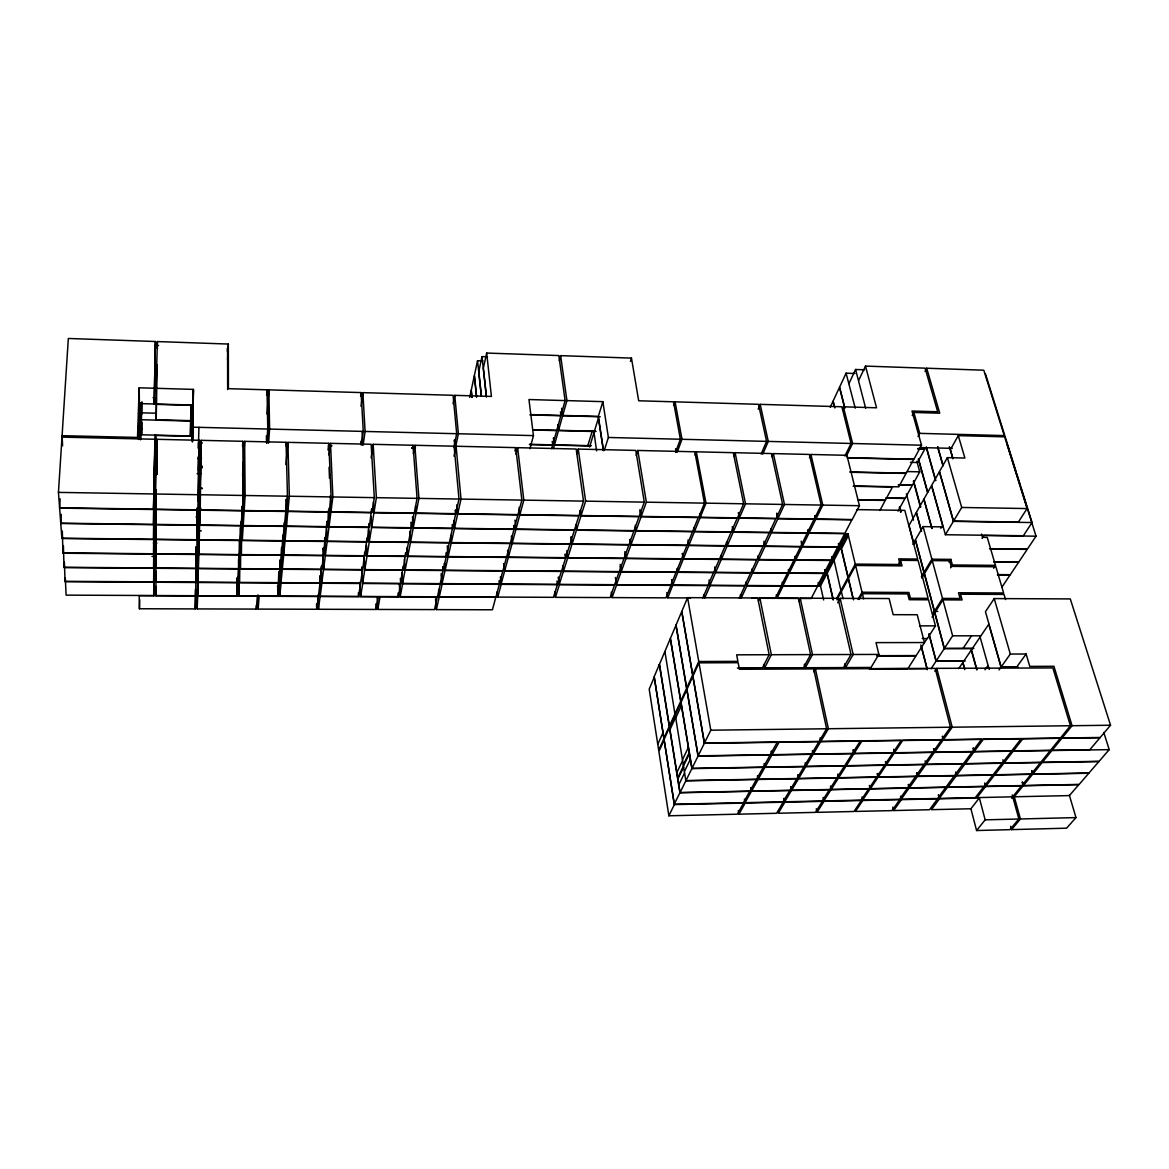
<?xml version="1.0" encoding="UTF-8"?>
<svg xmlns="http://www.w3.org/2000/svg" width="1169" height="1169" viewBox="0 0 1169 1169"><rect width="100%" height="100%" fill="white"/><g stroke="black" fill="none" stroke-linecap="round" stroke-linejoin="round"><path stroke-width="1.5" d="M192.359 436.008L192.666 407.426L192.286 441.546M156.061 555.567L155.769 581.884L195.983 582.133L196.319 547.662M195.983 582.133L196.567 548.539M156.076 523.113L155.696 553.785L196.801 554.179L197.517 509.363M156.076 506.367L155.652 539.26L197.225 539.727L197.795 508.793M197.21 608.917L197.59 595.956L257.326 596.219L256.332 609.093L197.21 608.917L198.087 543.585M198.145 501.136L198.569 456.027L198.16 471.092M197.59 595.956L198.525 529.762M198.292 509.859L199.227 440.289L156.953 439.31L155.521 494.005L155.565 509.216L198.292 509.859L199.227 440.289M237.716 577.296L236.927 595.912L197.649 595.737L198.891 515.631M198.409 568.616L238.52 568.923L237.702 582.396L197.999 582.147L199.329 501.223M198.847 554.501L239.411 554.88L238.564 568.645L198.438 568.324L199.767 486.494M199.285 540.063L240.288 540.516L239.426 554.588L198.862 554.194L200.206 471.443M199.738 525.29L241.194 525.831L240.317 540.21L199.3 539.757L200.659 456.071M200.191 510.195L242.129 510.824L241.223 525.524L199.753 524.983L200.673 455.749L201.126 440.333L242.845 441.312L243.284 495.466L242.363 510.502L200.206 509.889L201.126 440.333M195.705 590.301L195.603 595.942L139.213 595.693L139.432 608.757L195.238 608.917L195.442 589.147M195.808 579.444L196.144 546.887M156.047 571.29L155.857 595.547L195.647 595.722L196.363 547.925M156.061 539.508L155.74 567.988L196.392 568.309L196.611 547.107M196.392 568.309L196.874 547.077M196.977 536.41L197.24 508.296M141.405 419.715L141.61 434.81L190.415 435.964L190.927 406.052L192.271 406.081L191.935 421.147L141.405 419.715L141.99 401.844M190.942 405.731L190.415 435.964M192.461 441.911L193.09 403.407M192.666 440.947L193.426 389.394L156.12 388.298L157.377 341.567L228.32 344.051L228.423 388.678L267.043 389.818L267.759 429.038L266.722 442.656M192.257 439.909L192.344 436.329L156.018 435.467L156.061 450.211M192.213 436.008L192.695 421.015M192.87 407.104L193.426 389.394M192.344 437.367L192.68 422.374M192.695 422.053L193.046 406.739M193.06 406.417L193.411 390.767M139.564 421.556L140.134 404.606M63.404 545.689L64.032 567.286L153.548 567.973L154.834 485.705M64.368 562.201L65.084 581.329L153.607 581.87L154.892 500.507M156.529 448.545L156.12 474.103M65.303 578.114L66.107 595.138L153.694 595.532L154.922 515.003M155.565 509.216L156.047 491.082M156.471 474.76L156.938 448.545M155.565 509.538L198.072 510.166L197.649 524.954L155.609 524.413L156.076 489.592M156.704 473.898L157.23 453.923M153.694 595.532L155.009 529.221M156.909 474.219L156.982 455.136M155.857 595.547L156.076 586.458M154.103 388.24L139.184 387.801L139.418 403.583L154.162 403.992L155.404 341.509L68.328 338.469L62.089 435.686L62.6 445.827M154.162 403.992L155.404 341.509M155.842 378.113L156.076 369.112M153.49 509.187L154.892 439.266L62.001 437.118L58.45 492.383L59.604 507.799L153.49 509.187L155.287 447.683M60.16 498.929L59.619 508.12L60.744 523.186L153.344 524.384L154.732 455.092L153.417 539.245L61.869 538.208L60.759 523.493L61.299 514.36M156.149 404.372L191.088 405.322L190.752 420.65L156.193 419.773L157.216 364.67M155.316 447.99L155.082 472.597L155.74 447.829M156.193 419.773L156.325 397.796L153.022 397.694M62.308 530.96L62.965 552.908L153.475 553.77L154.776 470.566M198.145 448.165L198.292 443.124L201.886 443.212M198.935 427.328L198.511 442.803L202.091 442.89M195.808 555.158L196.041 546.873M196.977 513.527L197.123 508.237M195.238 608.917L195.603 595.942M139.432 608.757L139.71 599.712M139.71 439.076L140.499 415.039M140.397 439.617L140.338 403.217M141.61 434.81L142.004 422.345M139.184 387.801L137.504 437.44L62.089 435.686M138.22 438.872L139.462 402.238M138.965 439.471L140.178 403.159M140.338 419.773L139.783 436.651L139.652 417.815M227.4 351.314L227.56 347.88L227.648 389.584M227.604 359.818L228.32 344.051M65.084 581.329L65.289 577.764M242.538 446.412L242.845 441.312M242.582 475.535L242.772 472.276L243.21 525.86L242.304 540.239L283.015 540.692L284.315 522.528M243.4 461.974L243.225 525.553L284.403 526.094L285.777 511.467L244.16 510.853L243.225 525.553M287.866 511.496L329.03 512.11L327.203 526.649L286.463 526.108L287.866 511.496L286.054 442.306L244.642 441.341L243.722 456.67L244.16 510.853M240.23 527.774L239.616 582.41L279.04 582.644L280.107 560.199M241.121 521.316L240.507 568.66L280.355 568.967L281.51 547.706M242.041 506.469L241.398 554.603L281.671 554.983L282.869 535.694M245.125 495.495L244.175 510.532L286.01 511.16L287.428 496.197L245.125 495.495L244.642 441.341M278.807 571.846L277.857 596.088L238.841 595.912L239.338 540.443M266.664 394.976L267.043 389.818M267.058 414.118L267.686 405.687M361.353 444.848L363.281 431.405L361.089 392.579L268.87 389.861L267.716 405.365L268.373 442.949M268.563 442.7L269.615 429.081L268.87 389.861M258.144 609.093L259.167 596.234L318.333 596.497L316.726 609.268L258.144 609.093L257.954 594.831M285.747 445.696L286.054 442.306M285.894 464.517L286.493 457.897M286.537 457.576L287.91 442.35L328.825 443.299L331.105 496.927L329.22 511.788L287.895 511.174L289.327 496.226L287.91 442.35M319.78 575.732L320.043 583.229L318.392 596.278L279.815 596.102L281.071 582.995L280.545 561.062M281.861 547.253L282.299 569.274L281.013 582.659L320.043 582.893L321.636 565.679M283.219 534.993L283.658 555.29L282.357 568.982L321.767 569.288L323.492 555.67L323.214 548.422M284.637 523.04L285.031 541.013L283.687 554.997L323.492 555.377L325.143 537.521M285.806 499.455L286.434 526.415L285.061 540.721L325.289 541.174L326.882 521.637M328.007 450.021L328.825 443.299M329.103 455.106L330.535 443.343L371.143 444.278L374.314 497.643L371.976 512.431L330.959 511.817L332.858 496.957L330.535 443.343M320.087 596.497L378.332 596.76L376.111 609.444L318.465 609.268L320.087 596.497L319.707 585.815M323.521 569.581L321.811 582.907L360.52 583.141L362.609 569.887L323.521 569.581L323.039 556.985M321.884 583.243L360.578 583.477L358.518 596.453L320.204 596.278L321.884 583.243L321.212 566.79M364.684 552.163L362.77 569.61L323.594 569.303L325.333 555.684L324.617 537.579M326.677 528.446L327.145 541.495L325.362 555.392L364.889 555.772L366.934 538.018M328.357 511.058L329.015 526.971L327.188 541.189L367.139 541.642L369.17 523.858M371.508 509.187L369.419 527.19L329.044 526.664L330.9 512.124L330.272 495.817M360.622 395.984L361.089 392.579M360.973 406.242L362.872 392.638L453.075 395.297L456.684 433.714L453.893 446.982M363.15 444.892L365.093 431.449L362.872 392.638M371.143 457.707L373.174 444.322L413.037 445.257L417.07 498.359L414.279 513.059L374.007 512.46L376.374 497.673L373.174 444.322M400.368 578.392L400.719 583.726L398.264 596.628L360.637 596.468L362.711 583.492L361.849 567.433M402.998 566.351L400.646 583.389L362.638 583.156L364.757 569.902L364.187 559.147M405.555 552.864L403.247 569.917L364.845 569.624L367.008 556.079L366.467 544.988M369.272 541.963L367.066 555.786L405.862 556.166L408.478 542.401L369.272 541.963L368.556 529.279M410.889 522.295L411.225 528.037L408.551 542.109L369.331 541.656L371.596 527.526L371.011 516.289M373.963 512.767L371.64 527.219L411.283 527.73L414.016 513.352L373.963 512.767L373.393 501.837M377.821 609.444L380.042 596.774L437.25 597.023L434.473 609.604L377.821 609.444L377.076 596.701M412.438 448.575L413.037 445.257M413.329 453.601L414.834 445.287L454.098 446.207L458.993 499.046L455.749 513.673L416.091 513.074L418.911 498.389L414.834 445.287M402.633 583.74L440.275 583.959L437.44 596.804L400.163 596.643L402.633 583.74L401.844 572.752M404.445 559.235L405.088 570.224L402.56 583.404L440.202 583.638L443.109 570.516L442.803 566.965M407.762 556.473L405.175 569.931L443.212 570.238L446.178 556.839L407.762 556.473L407.192 547.209M410.465 542.416L407.82 556.181L446.237 556.546L449.276 542.854L410.465 542.416L409.749 531.311M412.482 516.888L413.227 528.067L410.524 542.124L449.349 542.562L452.447 528.578L452.184 524.662M415.565 506.031L416.032 513.381L413.271 527.76L452.505 528.271L455.676 513.98L455.355 510.342M453.061 403.743L454.756 395.341L491.418 396.423L486.669 353.053L558.84 355.566L565.095 400.587L560.945 415.448L530.521 414.615M454.756 395.341L458.394 433.757L455.238 448.677L454.434 439.997M453.996 456.173L456.085 446.251L515.734 447.625L521.871 500.098L517.984 514.594L457.751 513.702L461.01 499.09L456.085 446.251M469.69 397.431L471.195 390.373L471.911 397.489M482.929 360.885L477.536 360.71L474.409 375.381L476.601 396.612M487.473 356.823L481.993 356.633L478.779 371.567L481.365 396.145L477.536 360.71M486.669 353.053L483.352 368.25L486.45 397.051L481.993 356.633M439.193 597.038L495.773 597.286L492.412 609.78L436.388 609.619L439.193 597.038L438.609 589.76M499.309 583.989L442.101 583.638L445.024 570.53L502.802 570.983L495.977 597.067L439.31 596.818L442.174 583.974L441.297 573.38M448.107 556.853L506.484 557.408L502.918 570.691L445.126 570.253L448.107 556.853L447.259 545.85M451.234 542.884L448.18 556.561L506.572 557.116L510.21 543.541L451.234 542.884L450.679 535.402M454.42 528.593L451.307 542.577L510.298 543.249L514.024 529.367L454.42 528.593L453.777 521.389M457.678 514.009L517.896 514.901L514.097 529.075L454.493 528.3L457.678 514.009L456.933 504.628M514.901 450.913L515.734 447.625M515.967 454.23L517.633 447.669L576.185 449.028L583.521 501.121L579.006 515.5L519.898 514.623L523.814 500.127L517.633 447.669M529.981 448.735L533.444 435.613L528.958 399.535L565.095 400.587M559.279 360.651L560.623 355.639L631.465 358.109L638.683 400.777L673.519 401.8L680.373 439.237L675.624 452.096M504.643 570.998L501.121 584.003L557.306 584.354L561.368 571.436L504.643 570.998L503.883 563.94M565.197 554.442L565.65 557.964L561.515 571.159L504.76 570.706L508.34 557.423L507.565 550.336M512.095 543.556L569.975 544.199L565.752 557.671L508.427 557.131L512.095 543.556L511.379 536.133M515.924 529.396L512.183 543.264L570.077 543.921L574.403 530.156L515.924 529.396L514.974 520.147M519.81 514.915L515.997 529.104L574.49 529.864L578.903 515.792L519.81 514.915L519.065 507.419M556.955 581.066L557.408 584.675L553.434 597.33L497.775 597.081L501.223 584.339L500.39 576.989M551.651 448.648L552.63 445.155L529.455 444.6M529.542 444.308L552.718 444.848L556.707 430.601L533.298 430.002M553.419 448.633L554.398 445.141L553.463 438.068M591.353 445.71L554.486 444.848L558.49 430.601L557.774 425.311M595.81 431.244L558.563 430.294L562.654 415.755L561.675 408.682M566.921 400.602L602.853 401.654L598.323 416.412L562.742 415.448L566.921 400.602L560.623 355.639M576.799 453.952L578.246 449.086L635.79 450.416L644.294 502.129L639.18 516.391L581.095 515.529L580.35 510.166M587.802 445.637L592.128 431.463M589.571 446.996L593.91 432.837M614.543 584.705L559.293 584.368L563.37 571.451L562.83 565.913M567.681 557.978L563.516 571.173L619.307 571.597L624.012 558.519L567.681 557.978L566.848 550.657M572.021 544.228L567.769 557.701L624.114 558.227L628.922 544.871L572.021 544.228L571.071 537.155M563.37 571.451L619.146 571.875L610.13 597.578L555.392 597.344L559.396 584.69L558.475 577.471M576.478 530.185L633.949 530.931L629.039 544.579L572.123 543.936L576.478 530.185L575.747 524.852M580.993 515.821L639.063 516.683L634.051 530.638L576.551 529.878L580.993 515.821L580.248 510.473M581.095 515.529L585.64 501.15L578.246 449.086M630.427 361.411L631.465 358.109M604.256 450.46L608.377 437.469L602.853 401.654M636.141 455.296L637.792 450.46L694.81 451.789L704.454 503.138L698.741 517.268L641.197 516.42L640.334 511.087M673.943 405.102L675.097 401.844L758.535 404.313L766.586 441.371L761.121 454.069M621.104 571.889L616.472 584.719L670.904 585.041L676.047 572.313L621.104 571.889L620.286 566.497M625.985 558.534L681.469 559.06L676.208 572.05L621.265 571.612L625.985 558.534L624.904 551.549M630.924 544.886L686.948 545.514L681.585 558.782L626.087 558.256L630.924 544.886L630.091 539.625M635.965 530.945L692.545 531.69L687.065 545.222L631.026 544.593L635.965 530.945L635.395 527.424M641.094 516.713L698.244 517.56L692.647 531.398L636.053 530.653L641.094 516.713L639.94 509.611M641.197 516.42L646.355 502.173L637.792 450.46M616.589 585.041L671.021 585.362L665.965 597.841L612.045 597.593L616.589 585.041L615.405 577.544M677.231 452.14L681.98 439.281L675.097 401.844M695.073 455.019L696.3 451.818L733.27 452.681L743.645 503.781L737.551 517.838L700.246 517.297L699.603 513.761M690.514 597.943L667.747 597.841L677.845 572.328L677.231 568.762M683.295 559.074L719.33 559.41L713.718 572.342L678.02 572.065L683.295 559.074L682.345 553.682M688.789 545.528L725.175 545.938L719.446 559.133L683.412 558.797L688.789 545.528L687.971 540.02M694.415 531.705L688.921 545.251L725.306 545.66L731.151 532.187L694.415 531.705L693.875 527.906M700.246 517.297L705.988 503.152L696.3 451.818M733.796 455.895L735.111 452.71L771.525 453.557L782.631 504.438L776.158 518.408L739.407 517.867L745.53 503.81L735.111 452.71M758.184 409.165L760.186 404.357L841.855 406.768L851.061 443.46L844.895 456.012M664.781 651.717L659.506 664.24L669.428 726.124L674.937 713.981L664.898 651.44L670.305 638.639L680.694 701.298L675.054 713.718M687.591 597.651L681.819 611.329L692.735 674.791L698.755 661.508L687.591 597.651L757.731 597.973L769.158 654.728L762.422 667.952L737.405 668.054M762.772 454.113L768.267 441.414L760.186 404.357M702.788 598.002L708.166 585.596L672.803 585.377L671.897 580.043M715.501 572.62L709.992 585.289L744.843 585.494L750.673 572.898L715.501 572.62L714.843 569.069M721.317 559.44L756.811 559.776L750.863 572.635L715.691 572.357L721.317 559.44L720.63 555.859M727.176 545.967L763.021 546.361L756.942 559.498L721.434 559.162L727.176 545.967L726.504 542.489M733.182 532.216L769.377 532.684L763.167 546.084L727.308 545.675L733.182 532.216L732.495 528.724M739.276 518.159L775.821 518.7L769.494 532.392L733.284 531.924L739.276 518.159L738.355 512.606M709.013 579.97L710.124 585.611L704.717 598.017L704.074 594.48M771.964 456.758L773.352 453.601L809.372 454.434L821.193 505.081L814.34 518.978L777.999 518.437L776.874 513.206M657.767 744.317L663.028 732.642M675.141 715.282L669.632 727.41L680.08 792.538L749.943 791.121L756.416 779.504L685.838 780.834L680.08 792.538M698.989 662.838L692.954 676.12L704.454 743.046L819.104 741.424L826.629 728.769L813.682 668.916L739.392 669.267L738.15 662.691L698.989 662.838L710.781 730.201L704.454 743.046M669.983 729.661L675.521 717.532M675.755 717.956L681.395 705.565M739.246 598.163L744.96 585.815L710.124 585.611M752.617 572.912L746.772 585.508L781.287 585.727L787.453 573.19L752.617 572.912L751.915 569.376M758.783 559.79L793.956 560.126L787.658 572.912L752.821 572.649L758.783 559.79L758.053 556.225M765.008 546.391L800.517 546.785L794.087 559.849L758.915 559.513L765.008 546.391L763.941 541.203M771.379 532.713L807.224 533.166L800.663 546.507L765.154 546.098L771.379 532.713L770.766 528.943M777.853 518.729L771.496 532.421L807.355 532.889L814.048 519.27L777.853 518.729L776.727 513.498M777.999 518.437L784.487 504.467L773.352 453.601M746.07 581.987L746.903 585.83L741.161 598.177L740.474 594.67M830.253 407.28L833.015 401.332L834.315 406.578M854.948 373.495L846.078 373.189L839.62 387.085L844.924 408.142M809.474 457.62L810.935 454.478L846.911 455.311L859.42 505.709L852.216 519.547L815.933 519.007L815.129 515.529M848.942 383.607L855.576 369.492L864.607 369.799M858.66 380.436L865.498 366.087L925.074 368.162L937.684 411.766L911.995 411.02L921.523 445.214L913.953 459.169L847.452 457.649M758.433 600.998L759.879 597.987L798.354 598.163L810.585 654.611L803.424 667.762L764.584 667.937L771.35 654.728L759.879 597.987M682.535 759.558L688.351 747.444M676.866 772.519L682.55 760.683M683.383 764.745L689.213 752.661M677.713 777.867L683.427 766.06M683.544 765.783L689.389 753.698M677.888 778.934L683.602 767.142M684.464 771.408L690.324 759.382M678.824 784.735L684.552 772.987M674.25 804.214L679.89 792.757L669.442 727.659L664.05 739.539L674.25 804.214L743.396 802.708L749.724 791.34L679.89 792.757M691.858 768.603L685.969 780.585L756.562 779.255L763.182 767.375L691.858 768.603L680.913 702.598L675.273 715.019L685.838 780.834M692.004 768.354L698.025 756.109L686.817 689.652L681.045 702.335L692.004 768.354L763.342 767.127L770.123 754.969L698.025 756.109M698.156 755.846L704.322 743.309L692.837 676.398L686.934 689.374L698.156 755.846L770.269 754.706L777.195 742.286L704.322 743.309M668.858 815.787L674.381 804.593L664.167 739.904L658.892 751.521L668.858 815.787L737.332 814.194L743.528 803.088L674.381 804.593M846.429 456.042L852.61 443.504L843.375 406.812L876.545 407.791L865.498 366.087M789.119 573.19L782.938 585.727L817.394 585.947L823.897 573.468L789.119 573.19L788.359 569.668M795.636 560.141L830.735 560.462L824.101 573.205L789.323 572.927L795.636 560.141L794.891 556.692M802.212 546.8L837.647 547.194L830.881 560.199L795.782 559.863L802.212 546.8L801.423 543.234M808.948 533.196L844.705 533.663L837.808 546.917L802.372 546.522L808.948 533.196L808.159 529.732M815.772 519.299L851.894 519.825L844.836 533.371L809.065 532.903L815.772 519.299L814.983 515.821M815.933 519.007L822.786 505.096L810.935 454.478M783.069 586.049L817.54 586.253L811.169 598.484L777.02 598.338L783.069 586.049L782.193 582.22M798.675 601.158L800.21 598.163L838.041 598.338L851.032 654.508L843.463 667.587L805.295 667.747L804.55 664.255M925.074 371.377L926.71 368.22L983.787 370.208L1004.259 435.584L919.711 433.363L918.045 436.475M825.46 573.482L827.024 573.497L820.506 585.961L818.943 585.947L825.46 573.482L824.671 570.063M827.243 573.219L825.679 573.205L832.313 560.477L833.892 560.492L827.243 573.219L833.292 599.624M839.24 547.224L840.832 547.238L834.038 560.229L832.46 560.214L839.24 547.224L838.421 543.76M840.993 546.96L839.4 546.946L846.312 533.678L847.934 533.692L855.255 564.101L848.168 577.194L840.993 546.96L847.934 533.692M840.219 546.946L847.16 533.692M841.446 548.86L848.387 535.621M912.229 415.594L913.88 412.452L939.744 413.212L926.71 368.22M879.862 510.473L885.254 500.449L857.9 499.967M836.653 598.426L840.906 590.579L834.038 560.229M841.052 590.301L848.007 577.471L840.832 547.238M836.975 599.799L841.227 591.938M858.017 599.434L862.035 592.23L908.912 592.478L910.403 598.265L928.142 598.338L918.089 560.477L900.598 560.302L902.03 565.884L855.591 565.475L848.489 578.567L853.545 599.858M837.705 602.809L840.131 598.353L889.112 598.543L893.16 614.675L917.212 614.733L924.431 642.555L876.005 642.614L878.869 654.421L871.022 667.455L845.582 667.572L844.792 664.08M805.295 667.747L812.484 654.611L800.21 598.163M897.997 511.145L904.981 498.476L885.927 498.14M916.861 461.287L919.755 471.838L912.492 485.003L898.508 484.74M813.77 671.81L815.392 668.916L935.127 668.347L950.485 727.22L941.703 739.699L820.828 741.409L828.383 728.74L815.392 668.916M751.404 791.311L745.048 802.665L783.04 801.832L789.762 790.522L751.404 791.311L750.746 787.789M758.111 779.475L796.878 778.744L789.996 790.302L751.609 791.092L758.111 779.475L757.439 775.924M764.891 767.346L804.067 766.674L797.024 778.496L758.257 779.226L764.891 767.346L764.205 763.766M745.194 803.045L783.186 802.226L776.596 813.288L738.969 814.165L745.194 803.045L744.419 799.158M771.949 754.94L811.418 754.326L804.228 766.411L765.154 767.098L771.949 754.94L771.262 751.448M772.095 754.677L779.051 742.257L818.943 741.687L811.578 754.063L772.095 754.677L771.408 751.185M859.171 599.449L862.386 593.691L907.729 593.925L909.219 599.712L928.522 599.799L935.448 625.868L927.412 638.522L922.195 638.522M958.288 435.628L964.893 458.043L947.372 457.634L939.525 471.502L953.553 521.096L1018.36 522.061L1027.098 508.559L1004.653 436.841L958.288 435.628L950.426 449.554L952.91 458.146M898.932 563.21L900.598 560.302M912.828 544.345L915.298 540.049L923.934 572.459L921.391 576.697M923.072 526.62L915.473 539.771L924.109 572.182L931.883 559.191L923.072 526.62L943.003 526.898M845.582 667.572L853.18 654.494L840.131 598.353M940.87 528.344L942.594 525.422L931.518 485.661L923.992 498.973L932 528.227M791.428 790.492L829.391 789.718L822.275 800.984L784.677 801.802L791.428 790.492L790.726 786.985M798.544 778.715L836.887 777.984L829.61 789.499L791.647 790.273L798.544 778.715L797.828 775.179M805.748 766.645L844.486 765.973L837.033 777.736L798.705 778.466L805.748 766.645L805.178 762.831M813.127 754.297L805.923 766.382L844.676 765.71L852.289 753.684L813.127 754.297L812.411 750.819M820.667 741.672L860.238 741.102L852.449 753.42L813.288 754.034L820.667 741.672L820.083 737.902M784.867 802.182L778.262 813.244L815.436 812.382L822.406 801.364L784.867 802.182L784.18 798.705M945.4 534.73L953.378 521.374L939.35 471.794L931.664 485.383L945.4 534.73L1023.372 535.738L1032.052 522.543L1016.665 473.445M953.553 521.096L961.707 507.463L947.372 457.634M921.771 578.1L924.314 573.862L934.323 611.46L932.584 614.236M932.263 560.609L924.489 573.599L934.499 611.182L942.506 598.411L932.263 560.609L949.623 560.769L951.171 566.38L995.9 566.775L1003.616 592.99L958.492 592.756L960.085 598.484L942.506 598.411M949.053 562.26L950.821 559.381L931.883 559.191M950.602 567.842L952.37 564.978L950.821 559.381M932.088 617.071L934.703 612.907L944.231 648.649L936.179 660.953L964.966 660.85M1005.545 599.565L1004.039 594.422L960.494 594.203L962.087 599.945L942.901 599.858L934.893 612.629L944.406 648.386L973.879 648.327M982.135 538.398L983.947 535.519L1036.041 536.191L1021.297 489.139M838.509 777.955L876.589 777.239L868.918 788.695L831.217 789.47L838.509 777.955L837.749 774.448M838.67 777.706L846.137 765.943L884.582 765.271L876.75 776.99L838.67 777.706L837.91 774.199M853.925 753.654L846.312 765.695L884.772 765.023L892.78 753.041L853.925 753.654L853.136 750.089M854.101 753.391L861.889 741.088L901.153 740.532L892.955 752.792L854.101 753.391L853.297 749.84M824.013 801.335L861.334 800.517L853.998 811.491L817.029 812.338L824.013 801.335L823.108 797.375M927.149 638.464L916.175 655.575L877.115 655.692M993.621 568.222L995.477 565.358L987.264 537.419L982.486 537.36L981.507 534.043M931.079 668.756L936.004 661.216L928.917 634.139M944.406 648.386L952.633 635.819L942.901 599.858M934.849 671.196L936.734 668.347L1052.845 667.937L1070.424 725.73L1060.458 738.034L943.412 739.685L942.521 736.236M1110.55 725.233L1072.061 725.715L1062.08 738.004L1100.19 737.478L1110.55 725.233L1070.293 598.923L994.22 598.572L985.452 611.708L1001.19 666.871L1016.855 666.798L1026.119 654.012L1010.323 654.056L1001.19 666.871M1001.935 587.13L1010.06 574.958L997.435 574.856M1036.041 536.191L1027.419 549.094L990.026 548.685M963.124 648.342L971.512 635.804M870.145 788.885L862.634 800.093L899.575 799.289L907.451 788.125L870.145 788.885L869.356 785.422M878.08 777.21L870.394 788.666L907.539 787.906L915.575 776.508L878.08 777.21L877.276 773.717M878.24 776.961L886.087 765.242L923.963 764.584L915.736 776.26L878.24 776.961L877.437 773.469M886.277 764.994L894.3 753.011L932.745 752.412L924.328 764.336L886.277 764.994L885.444 761.487M894.475 752.763L902.687 740.503L941.513 739.962L932.92 752.164L894.475 752.763L893.627 749.227M862.795 800.473L855.445 811.447L892.049 810.599L899.75 799.669L862.795 800.473L862.006 796.922M958.726 668.595L962.788 662.589L964.703 669.618M979.929 637.295L971.454 649.818L976.963 669.749M985.014 669.822L987.907 665.702M908.269 784.647L909.102 788.096L901.211 799.26L937.596 798.471L954.313 775.778L917.417 776.464L909.35 787.877L945.911 787.132M917.592 776.216L925.833 764.555L963.081 763.912L954.489 775.529L917.592 776.216L916.744 772.753M934.44 752.383L972.287 751.784L963.49 763.664L926.023 764.307L934.44 752.383L933.549 748.861M943.237 739.933L981.463 739.392L972.476 751.535L934.615 752.135L943.237 739.933L942.346 736.499M943.412 739.685L952.224 727.206L936.734 668.347M901.387 799.64L937.567 798.851L929.516 809.722L893.657 810.555L901.387 799.64L900.539 796.104M999.027 669.925L1001 667.148L988.769 624.231L980.104 637.032L989.208 669.442M939.218 798.427L947.474 787.307L983.889 786.576L975.311 797.638L939.218 798.427L938.356 794.905M956.476 775.485L965.083 763.883L1002.038 763.24L993.08 774.799L956.476 775.485L955.584 772.037M974.069 751.769L965.258 763.635L1002.344 762.992L1011.521 751.17L974.069 751.769L973.134 748.262M974.259 751.506L983.261 739.378L1021.078 738.837L1011.711 750.922L974.259 751.506L973.324 748.014M938.634 795.3L939.511 798.807L931.445 809.679L970.913 808.758L979.359 797.93L985.16 819.849L976.583 830.531L970.913 808.758M985.599 786.532L976.992 797.609L1012.661 796.82L1021.589 785.802L985.599 786.532L984.649 783.011M1003.835 763.211L994.848 774.769L1031.204 774.083L1040.542 762.568L1003.835 763.211L1002.885 759.748M1011.769 798.339L1013.961 795.651L1020.42 818.972L1011.536 829.625L1010.615 826.293M1023.153 785.773L1014.195 796.79L1069.387 795.592L1078.841 784.633L1023.153 785.773L1022.174 782.28M1023.445 785.553L1032.592 774.302L1088.807 773.235L1079.148 784.428L1023.445 785.553L1022.466 782.061M1032.782 774.053L1042.134 762.539L1098.889 761.56L1089.011 772.987L1032.782 774.053L1031.789 770.546M1012.208 794.891L1018.871 819.016L1009.987 829.654L976.583 830.531M1109.206 749.636L1099.108 761.326L1042.353 762.305L1051.895 750.542L1109.206 749.636L1103.77 732.437M1069.299 795.052L1075.991 817.599L1066.581 828.178L1011.536 829.625M985.16 819.849L1018.871 819.016M1020.42 818.972L1075.991 817.599M939.511 798.807L979.359 797.93M909.102 788.096L945.838 787.351M710.781 730.201L826.629 728.769M828.383 728.74L950.485 727.22M952.224 727.206L1070.424 725.73M739.056 668.332L762.276 668.215M803.264 668.04L764.438 668.215L763.883 664.416M843.317 667.85L805.149 668.025L804.404 664.518M870.861 667.733L845.421 667.85L844.632 664.357M1001 667.148L1018.141 667.061M869.59 668.77L907.933 668.595L916.014 655.853L876.94 655.97M869.429 669.033L907.772 668.858M909.102 668.843L927.163 668.756L921.406 646.442M769.158 654.728L736.66 654.83L737.902 661.362L698.755 661.508M771.35 654.728L810.585 654.611M812.484 654.611L851.032 654.508M853.18 654.494L878.869 654.421M936.004 661.216L964.79 661.113M944.231 648.649L973.28 648.59M952.633 635.819L980.557 635.804M919.608 625.853L935.448 625.868M934.323 611.46L937.801 611.46M751.974 598.221L775.368 598.323L781.418 586.034L746.903 585.83M65.099 581.68L153.636 582.22M155.813 582.235L196.027 582.483M198.043 582.483L237.745 582.732M239.66 582.746L279.099 582.98M281.071 582.995L320.043 583.229M362.711 583.492L400.719 583.726M442.174 583.974L499.397 584.325L499.031 580.818M501.223 584.339L557.408 584.675M559.396 584.69L614.646 585.026M997.639 574.593L1010.323 574.695L1018.594 562.289L993.898 562.055M64.047 567.579L153.534 568.266M155.725 568.28L196.377 568.602M240.463 568.938L280.297 569.259M282.299 569.274L321.723 569.566M364.757 569.902L403.159 570.209M405.088 570.224L443.109 570.516M677.845 572.328L713.528 572.605L708.049 585.274L672.686 585.055L671.78 579.722M994.074 561.792L1018.784 562.026L1027.23 549.372L989.836 548.948M62.98 553.215L153.475 554.062M155.696 554.091L196.787 554.471M241.369 554.895L281.641 555.275M283.658 555.29L323.492 555.67M325.333 555.684L364.918 556.064M367.008 556.079L405.804 556.444M508.34 557.423L565.65 557.964M151.999 556.4L155.652 556.444M855.255 564.101L900.13 564.495L898.683 558.87L917.709 559.06L904.806 510.385L856.556 509.611M952.37 564.978L995.477 565.358M197.707 530.77L201.273 530.814M61.884 538.514L153.402 539.552M155.652 539.567L197.21 540.034M242.275 540.546L282.986 540.999M285.031 541.013L325.245 541.466M327.145 541.495L367.081 541.934M153.344 543.103L156.909 543.147M196.304 517.166L199.899 517.209M60.759 523.493L153.344 524.691M155.609 524.72L197.634 525.276M243.21 525.86L284.359 526.386M286.434 526.415L327.086 526.941M329.015 526.971L369.375 527.497M371.596 527.526L411.225 528.037M413.227 528.067L452.447 528.578M197.386 508.223L201.024 508.281M197.809 509.626L201.375 509.684M59.619 508.12L153.271 509.509M330.9 512.124L371.713 512.738M416.032 513.381L455.676 513.98M953.378 521.374L1032.052 522.543M196.26 516.844L199.87 516.888M58.45 492.383L153.417 493.961M155.521 494.005L198.73 494.721M200.659 494.75L243.284 495.466M289.327 496.226L331.105 496.927M332.858 496.957L374.314 497.643M376.374 497.673L417.07 498.359M418.911 498.389L458.993 499.046M461.01 499.09L521.871 500.098M523.814 500.127L583.521 501.121M585.64 501.15L644.294 502.129M646.355 502.173L704.454 503.138M705.988 503.152L743.645 503.781M745.53 503.81L782.631 504.438M784.487 504.467L821.193 505.081M822.786 505.096L859.42 505.709M961.707 507.463L1027.098 508.559M886.16 497.862L905.215 498.199L912.331 485.281L898.362 485.018M198.715 488.204L202.295 488.262M858.046 499.689L885.401 500.171L892.488 487.005L853.18 486.26M198.832 488.51L202.398 488.569M198.657 466.139L202.149 466.197M198.628 466.446L202.12 466.519M198.628 467.454L202.12 467.527M198.598 467.775L202.091 467.834M197.342 473.372L200.951 473.445M853.589 485.968L898.786 486.845L906.048 473.43L851.339 472.291M197.327 473.693L200.936 473.752M907.422 471.575L919.755 471.838M197.882 458.263L201.536 458.336M849.644 471.955L906.194 473.153L913.617 459.461L847.306 457.941M197.605 458.569L201.17 458.643M554.398 445.141L590.301 445.988M328.401 445.784L332.04 445.857M411.853 447.683L415.477 447.771M411.795 448.005L415.419 448.092M910.417 462.369L917.446 462.515L924.796 449.057L917.709 448.881M533.385 429.71L556.78 430.309L560.857 415.755L529.952 414.907M558.49 430.601L595.708 431.551M1006.801 443.109L1020.347 486.085M192.987 427.182L267.759 429.038M269.615 429.081L363.281 431.405M365.093 431.449L456.684 433.714M458.394 433.757L533.444 435.613M608.377 437.469L680.373 439.237M681.98 439.281L766.586 441.371M768.267 441.414L851.061 443.46M852.61 443.504L921.523 445.214M919.477 447.552L952.267 448.355M138.775 428.555L142.355 428.643M138.775 428.862L142.355 428.95M917.84 448.589L924.942 448.764M156.368 413.212L141.624 412.832L141.493 402.531M138.658 413.358L142.297 413.461M138.556 413.68L142.18 413.768M193.075 405.058L156.164 404.036L156.12 388.298M562.654 415.755L600.267 416.778M154.966 345.381L158.589 345.498M985.496 373.963L996.09 407.762M996.441 408.902L1016.256 472.115M1072.061 725.715L1053.941 666.286L1029.787 666.403L1026.119 654.012M994.22 598.572L1010.323 654.056M949.36 446.733L952.837 458.789M1031.584 770.78L1032.592 774.302M937.743 446.69L943.12 465.54M937.611 446.967L942.988 465.817M926.403 447.099L935.755 480.415M926.243 447.391L935.58 480.707M913.88 412.452L919.711 433.363M918.513 458.891L927.675 492.061M976.685 669.705L971.264 650.081L962.964 662.341L964.732 668.843M918.352 459.169L927.514 492.339M931.825 528.505L923.817 499.251L916.423 512.314L921.508 531.15M913.617 480.868L920.704 506.937M913.398 481.146L920.471 507.214M921.347 531.413L916.277 512.577L909.029 525.378L913.997 544.126M906.384 493.859L913.486 520.132M899.662 506.645L901.021 511.817M899.341 507.141L900.7 512.285M929.077 633.876L936.179 660.953M855.576 369.492L865.674 408.259M920.836 644.996L927.222 669.735M846.078 373.189L855.24 408.186M933.724 748.613L934.615 752.135M844.339 406.68L839.474 387.377L833.132 401.011L834.871 407.996M925.147 760.814L926.023 764.307M916.569 772.987L917.417 776.464M908.518 784.428L909.35 787.877M855.591 565.475L862.035 592.23M862.386 593.691L863.643 598.908M852.946 598.367L848.329 578.845L841.373 591.675L843.024 598.733M838.582 543.483L839.4 546.946M892.838 807.048L893.657 810.555M831.656 556.765L832.46 560.214M827.024 573.497L833.088 599.887M824.89 569.785L825.679 573.205M808.29 529.455L809.065 532.903M820.506 585.961L823.663 599.975M818.183 582.542L818.943 585.947M801.174 541.174L802.372 546.522M794.993 556.312L795.782 559.863M830.472 785.977L831.217 789.47M788.593 569.493L789.323 572.927M812.557 750.571L813.288 754.034M776.289 594.846L777.02 598.338M764.438 542.65L765.154 546.098M816.283 808.787L817.029 812.338M758.184 555.947L758.915 559.513M797.989 774.93L798.705 778.466M752.105 569.098L752.821 572.649M790.945 786.766L791.647 790.273M732.262 526.693L733.284 531.924M783.99 798.325L784.677 801.802M726.636 542.211L727.308 545.675M764.453 763.518L765.154 767.098M720.762 555.582L721.434 559.162M757.585 775.675L758.257 779.226M714.683 567.009L715.691 572.357M750.966 787.555L751.609 791.092M675.55 448.721L676.193 452.271M738.326 810.57L738.969 814.165M682.462 553.405L683.412 558.797M677.406 568.485L678.02 572.065M666.856 592.537L667.747 597.841M635.205 525.363L636.053 530.653M630.208 539.333L631.026 544.593M625.283 553.01L626.087 558.256M598.323 416.412L603.467 450.299M603.379 450.664L598.426 418.064L593.998 432.53L596.599 450.81M620.169 564.422L621.265 571.612M611.27 592.245L612.045 597.593M561.763 408.288L562.742 415.448M560.462 411.853L560.945 415.448M575.835 524.545L576.551 529.878M557.861 425.019L558.563 430.294M571.173 536.863L572.123 543.936M553.551 437.82L554.486 444.848M552.25 441.312L552.718 444.848M565.285 554.164L565.752 557.671M558.373 577.15L559.293 584.368M554.72 591.952L555.392 597.344M513.688 525.495L514.097 529.075M507.843 551.812L508.427 557.131M504 563.663L504.76 570.706M497.22 591.66L497.775 597.081M476.543 397.095L474.336 375.687L471.268 390.081L471.984 397.182M454.361 440.304L455.165 448.998M455.413 510.035L455.749 513.673M453.835 521.082L454.493 528.3M445.944 552.966L446.237 556.546M444.527 563.151L445.126 570.253M444.425 563.429L445.024 570.53M442.905 566.673L443.212 570.238M441.371 574.812L442.101 583.638M438.711 589.541L439.31 596.818M435.526 598.762L436.388 609.619M399.33 584.281L400.163 596.643M398.03 593.107L398.264 596.628M371.771 508.88L371.976 512.431M375.804 603.978L376.111 609.444M369.214 523.551L369.419 527.19M368.717 530.799L369.331 541.656M362.112 432.515L362.755 445.126M360.826 441.254L361.016 444.775M364.158 557.072L364.845 569.624M361.791 567.111L362.638 583.156M359.891 582.264L360.637 596.468M358.342 592.902L358.518 596.453M329.073 467.366L329.483 478.355M329.073 508.237L329.22 511.788M328.387 510.751L329.044 526.664M326.984 521.33L327.203 526.649M323.214 548.129L323.492 555.377M323.097 556.692L323.594 569.303M319.751 583.799L320.204 596.278M317.953 595.109L318.465 609.268M316.536 603.949L316.726 609.268M282.898 535.387L283.015 540.692M280.151 559.907L280.355 568.967M266.853 435.73L267.029 443.007M279.318 572.81L279.815 596.102M277.637 585.348L277.857 596.088M266.839 436.753L266.927 442.057M266.4 435.818L266.532 442.905M140.704 430.528L140.821 439.632M139.447 424.99L139.637 438.39M256.289 605.527L256.332 609.093M242.334 506.908L242.363 510.502M238.505 559.542L238.841 595.912M236.839 577.91L236.927 595.912M154.922 434.707L154.995 458.35M156.953 439.31L156.982 454.814M156.997 470.61L157.011 473.898M156.061 450.518L156.105 464.955M157.377 341.567L157.391 348.654M700.129 517.589L694.518 531.413L731.268 531.895L737.23 518.13L700.129 517.589M659.331 664.503L654.158 676.763L663.846 738.253L669.238 726.373L659.331 664.503M675.945 625.283L670.422 638.362L680.826 701.035L686.583 688.336L675.945 625.283M681.702 611.621L676.062 625.006L686.714 688.059L692.603 675.068L681.702 611.621M654.275 677.114L649.204 689.125L658.688 750.25L663.977 738.618L654.275 677.114M830.984 789.689L823.853 800.94L861.173 800.137L868.669 788.914L830.984 789.689M956.3 775.734L947.869 787.088L984.166 786.357L992.949 775.047L956.3 775.734M994.556 775.018L985.759 786.328L1021.881 785.583L1031.014 774.331L994.556 775.018M1013.231 751.141L1004.039 762.962L1040.761 762.334L1050.288 750.571L1013.231 751.141M1022.817 738.808L1013.421 750.893L1050.493 750.308L1060.239 738.282L1022.817 738.808M1061.861 738.267L1052.1 750.293L1089.859 749.694L1099.985 737.727L1061.861 738.267"/></g></svg>
